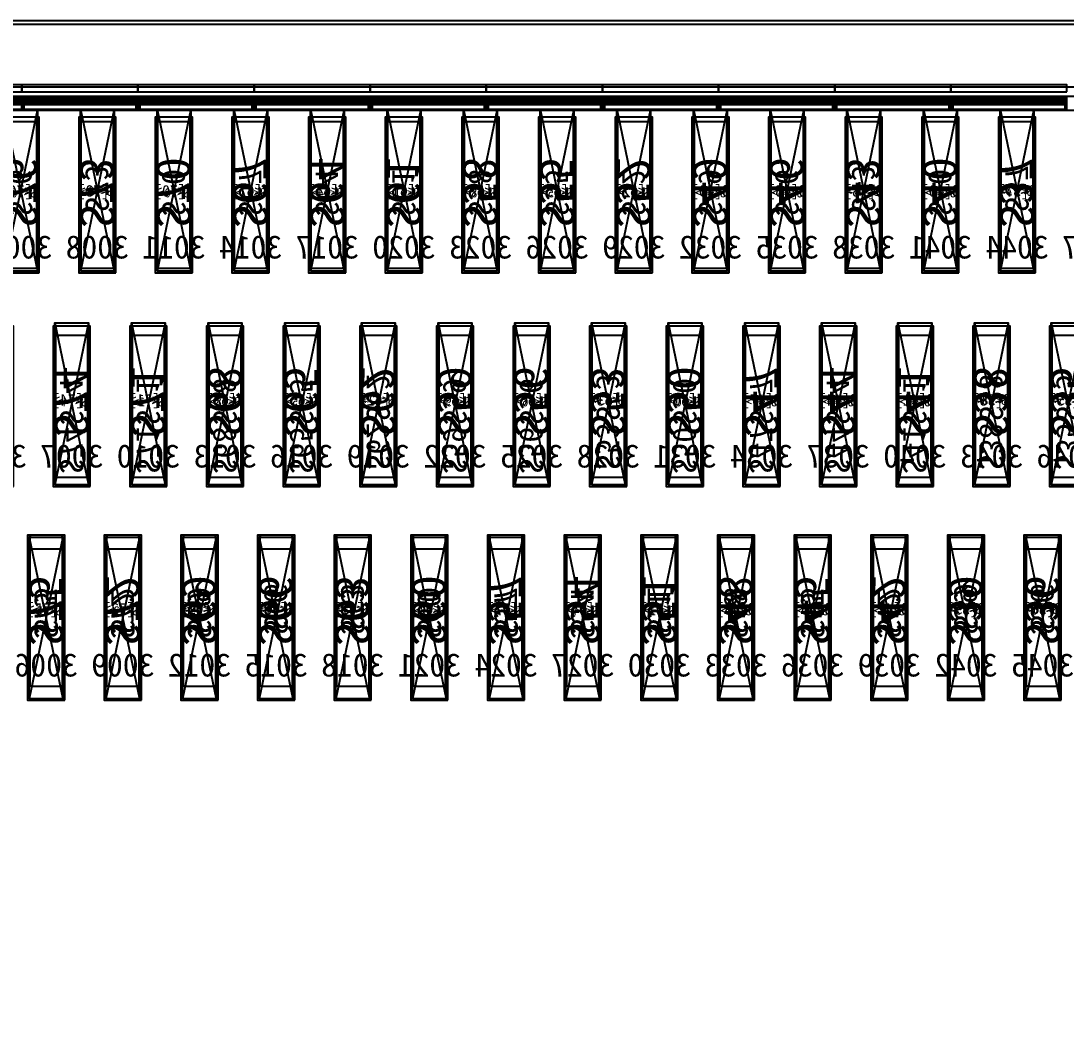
# Model space of a CAD drawing. Header units: millimetres. Extents: x 427 to 2444, y 137 to 817.
# Drawn here: x 1148.3465 to 1148.7965, y 301.2176 to 301.6514 of the extents above; entities that cross this region are included whole.
import ezdxf
from ezdxf.enums import TextEntityAlignment as Align

# ---------------------------------------------------------------- set-up
doc = ezdxf.new("R2010")
doc.units = ezdxf.units.MM
for name, color, linetype in [('L0', 211, 'Continuous'), ('L102', 91, 'Continuous'), ('L114', 213, 'Continuous'), ('L240', 60, 'Continuous'), ('L241', 200, 'Continuous'), ('L242', 51, 'Continuous'), ('L245', 53, 'Continuous'), ('L246', 93, 'Continuous'), ('L247', 13, 'Continuous'), ('L59', 140, 'Continuous'), ('L63', 4, 'Continuous'), ('L98', 150, 'Continuous')]:
    doc.layers.add(name, color=color, linetype=linetype)
doc.styles.add('txt', font='simhei.ttf')

# ---------------------------------------------------------------- blocks, each defined once
blk = doc.blocks.new('HX8394_F_PAD')
at = {"layer": 'L0'}
blk.add_lwpolyline([(-13.86, -0.4025), (-13.86, 0.4025), (13.86, 0.4025), (13.86, -0.4025), (-13.86, -0.4025)], close=True, dxfattribs=at)
at = {"layer": 'L241'}
blk.add_lwpolyline([(-13.9, -0.435), (-13.9, 0.435), (13.9, 0.435), (13.9, -0.435), (-13.9, -0.435)], close=True, dxfattribs=at)
at = {"layer": 'L242'}
for points in [[(-13.135, 0.3285), (-13.1365, 0.33), (-13.1365, 0.392), (-13.135, 0.3935), (-13.122, 0.3935), (-13.1205, 0.392), (-13.1205, 0.33), (-13.122, 0.3285), (-13.135, 0.3285)], [(-13.102, 0.3285), (-13.1035, 0.33), (-13.1035, 0.392), (-13.102, 0.3935), (-13.089, 0.3935), (-13.0875, 0.392), (-13.0875, 0.33), (-13.089, 0.3285), (-13.102, 0.3285)], [(-13.069, 0.3285), (-13.0705, 0.33), (-13.0705, 0.392), (-13.069, 0.3935), (-13.056, 0.3935), (-13.0545, 0.392), (-13.0545, 0.33), (-13.056, 0.3285), (-13.069, 0.3285)], [(-13.036, 0.3285), (-13.0375, 0.33), (-13.0375, 0.392), (-13.036, 0.3935), (-13.023, 0.3935), (-13.0215, 0.392), (-13.0215, 0.33), (-13.023, 0.3285), (-13.036, 0.3285)], [(-13.003, 0.3285), (-13.0045, 0.33), (-13.0045, 0.392), (-13.003, 0.3935), (-12.99, 0.3935), (-12.9885, 0.392), (-12.9885, 0.33), (-12.99, 0.3285), (-13.003, 0.3285)], [(-12.97, 0.3285), (-12.9715, 0.33), (-12.9715, 0.392), (-12.97, 0.3935), (-12.957, 0.3935), (-12.9555, 0.392), (-12.9555, 0.33), (-12.957, 0.3285), (-12.97, 0.3285)], [(-12.937, 0.3285), (-12.9385, 0.33), (-12.9385, 0.392), (-12.937, 0.3935), (-12.924, 0.3935), (-12.9225, 0.392), (-12.9225, 0.33), (-12.924, 0.3285), (-12.937, 0.3285)], [(-12.904, 0.3285), (-12.9055, 0.33), (-12.9055, 0.392), (-12.904, 0.3935), (-12.891, 0.3935), (-12.8895, 0.392), (-12.8895, 0.33), (-12.891, 0.3285), (-12.904, 0.3285)], [(-12.871, 0.3285), (-12.8725, 0.33), (-12.8725, 0.392), (-12.871, 0.3935), (-12.858, 0.3935), (-12.8565, 0.392), (-12.8565, 0.33), (-12.858, 0.3285), (-12.871, 0.3285)], [(-12.838, 0.3285), (-12.8395, 0.33), (-12.8395, 0.392), (-12.838, 0.3935), (-12.825, 0.3935), (-12.8235, 0.392), (-12.8235, 0.33), (-12.825, 0.3285), (-12.838, 0.3285)], [(-12.805, 0.3285), (-12.8065, 0.33), (-12.8065, 0.392), (-12.805, 0.3935), (-12.792, 0.3935), (-12.7905, 0.392), (-12.7905, 0.33), (-12.792, 0.3285), (-12.805, 0.3285)], [(-12.772, 0.3285), (-12.7735, 0.33), (-12.7735, 0.392), (-12.772, 0.3935), (-12.759, 0.3935), (-12.7575, 0.392), (-12.7575, 0.33), (-12.759, 0.3285), (-12.772, 0.3285)], [(-12.739, 0.3285), (-12.7405, 0.33), (-12.7405, 0.392), (-12.739, 0.3935), (-12.726, 0.3935), (-12.7245, 0.392), (-12.7245, 0.33), (-12.726, 0.3285), (-12.739, 0.3285)], [(-12.706, 0.3285), (-12.7075, 0.33), (-12.7075, 0.392), (-12.706, 0.3935), (-12.693, 0.3935), (-12.6915, 0.392), (-12.6915, 0.33), (-12.693, 0.3285), (-12.706, 0.3285)], [(-13.157, 0.2385), (-13.1585, 0.24), (-13.1585, 0.302), (-13.157, 0.3035), (-13.144, 0.3035), (-13.1425, 0.302), (-13.1425, 0.24), (-13.144, 0.2385), (-13.157, 0.2385)], [(-13.124, 0.2385), (-13.1255, 0.24), (-13.1255, 0.302), (-13.124, 0.3035), (-13.111, 0.3035), (-13.1095, 0.302), (-13.1095, 0.24), (-13.111, 0.2385), (-13.124, 0.2385)], [(-13.091, 0.2385), (-13.0925, 0.24), (-13.0925, 0.302), (-13.091, 0.3035), (-13.078, 0.3035), (-13.0765, 0.302), (-13.0765, 0.24), (-13.078, 0.2385), (-13.091, 0.2385)], [(-13.058, 0.2385), (-13.0595, 0.24), (-13.0595, 0.302), (-13.058, 0.3035), (-13.045, 0.3035), (-13.0435, 0.302), (-13.0435, 0.24), (-13.045, 0.2385), (-13.058, 0.2385)], [(-13.025, 0.2385), (-13.0265, 0.24), (-13.0265, 0.302), (-13.025, 0.3035), (-13.012, 0.3035), (-13.0105, 0.302), (-13.0105, 0.24), (-13.012, 0.2385), (-13.025, 0.2385)], [(-12.992, 0.2385), (-12.9935, 0.24), (-12.9935, 0.302), (-12.992, 0.3035), (-12.979, 0.3035), (-12.9775, 0.302), (-12.9775, 0.24), (-12.979, 0.2385), (-12.992, 0.2385)], [(-12.959, 0.2385), (-12.9605, 0.24), (-12.9605, 0.302), (-12.959, 0.3035), (-12.946, 0.3035), (-12.9445, 0.302), (-12.9445, 0.24), (-12.946, 0.2385), (-12.959, 0.2385)], [(-12.926, 0.2385), (-12.9275, 0.24), (-12.9275, 0.302), (-12.926, 0.3035), (-12.913, 0.3035), (-12.9115, 0.302), (-12.9115, 0.24), (-12.913, 0.2385), (-12.926, 0.2385)], [(-12.893, 0.2385), (-12.8945, 0.24), (-12.8945, 0.302), (-12.893, 0.3035), (-12.88, 0.3035), (-12.8785, 0.302), (-12.8785, 0.24), (-12.88, 0.2385), (-12.893, 0.2385)], [(-12.86, 0.2385), (-12.8615, 0.24), (-12.8615, 0.302), (-12.86, 0.3035), (-12.847, 0.3035), (-12.8455, 0.302), (-12.8455, 0.24), (-12.847, 0.2385), (-12.86, 0.2385)], [(-12.827, 0.2385), (-12.8285, 0.24), (-12.8285, 0.302), (-12.827, 0.3035), (-12.814, 0.3035), (-12.8125, 0.302), (-12.8125, 0.24), (-12.814, 0.2385), (-12.827, 0.2385)], [(-12.794, 0.2385), (-12.7955, 0.24), (-12.7955, 0.302), (-12.794, 0.3035), (-12.781, 0.3035), (-12.7795, 0.302), (-12.7795, 0.24), (-12.781, 0.2385), (-12.794, 0.2385)], [(-12.761, 0.2385), (-12.7625, 0.24), (-12.7625, 0.302), (-12.761, 0.3035), (-12.748, 0.3035), (-12.7465, 0.302), (-12.7465, 0.24), (-12.748, 0.2385), (-12.761, 0.2385)], [(-12.728, 0.2385), (-12.7295, 0.24), (-12.7295, 0.302), (-12.728, 0.3035), (-12.715, 0.3035), (-12.7135, 0.302), (-12.7135, 0.24), (-12.715, 0.2385), (-12.728, 0.2385)], [(-13.146, 0.1485), (-13.1475, 0.15), (-13.1475, 0.212), (-13.146, 0.2135), (-13.133, 0.2135), (-13.1315, 0.212), (-13.1315, 0.15), (-13.133, 0.1485), (-13.146, 0.1485)], [(-13.113, 0.1485), (-13.1145, 0.15), (-13.1145, 0.212), (-13.113, 0.2135), (-13.1, 0.2135), (-13.0985, 0.212), (-13.0985, 0.15), (-13.1, 0.1485), (-13.113, 0.1485)], [(-13.08, 0.1485), (-13.0815, 0.15), (-13.0815, 0.212), (-13.08, 0.2135), (-13.067, 0.2135), (-13.0655, 0.212), (-13.0655, 0.15), (-13.067, 0.1485), (-13.08, 0.1485)], [(-13.047, 0.1485), (-13.0485, 0.15), (-13.0485, 0.212), (-13.047, 0.2135), (-13.034, 0.2135), (-13.0325, 0.212), (-13.0325, 0.15), (-13.034, 0.1485), (-13.047, 0.1485)], [(-13.014, 0.1485), (-13.0155, 0.15), (-13.0155, 0.212), (-13.014, 0.2135), (-13.001, 0.2135), (-12.9995, 0.212), (-12.9995, 0.15), (-13.001, 0.1485), (-13.014, 0.1485)], [(-12.981, 0.1485), (-12.9825, 0.15), (-12.9825, 0.212), (-12.981, 0.2135), (-12.968, 0.2135), (-12.9665, 0.212), (-12.9665, 0.15), (-12.968, 0.1485), (-12.981, 0.1485)], [(-12.948, 0.1485), (-12.9495, 0.15), (-12.9495, 0.212), (-12.948, 0.2135), (-12.935, 0.2135), (-12.9335, 0.212), (-12.9335, 0.15), (-12.935, 0.1485), (-12.948, 0.1485)], [(-12.915, 0.1485), (-12.9165, 0.15), (-12.9165, 0.212), (-12.915, 0.2135), (-12.902, 0.2135), (-12.9005, 0.212), (-12.9005, 0.15), (-12.902, 0.1485), (-12.915, 0.1485)], [(-12.882, 0.1485), (-12.8835, 0.15), (-12.8835, 0.212), (-12.882, 0.2135), (-12.869, 0.2135), (-12.8675, 0.212), (-12.8675, 0.15), (-12.869, 0.1485), (-12.882, 0.1485)], [(-12.849, 0.1485), (-12.8505, 0.15), (-12.8505, 0.212), (-12.849, 0.2135), (-12.836, 0.2135), (-12.8345, 0.212), (-12.8345, 0.15), (-12.836, 0.1485), (-12.849, 0.1485)], [(-12.816, 0.1485), (-12.8175, 0.15), (-12.8175, 0.212), (-12.816, 0.2135), (-12.803, 0.2135), (-12.8015, 0.212), (-12.8015, 0.15), (-12.803, 0.1485), (-12.816, 0.1485)], [(-12.783, 0.1485), (-12.7845, 0.15), (-12.7845, 0.212), (-12.783, 0.2135), (-12.77, 0.2135), (-12.7685, 0.212), (-12.7685, 0.15), (-12.77, 0.1485), (-12.783, 0.1485)], [(-12.75, 0.1485), (-12.7515, 0.15), (-12.7515, 0.212), (-12.75, 0.2135), (-12.737, 0.2135), (-12.7355, 0.212), (-12.7355, 0.15), (-12.737, 0.1485), (-12.75, 0.1485)], [(-12.717, 0.1485), (-12.7185, 0.15), (-12.7185, 0.212), (-12.717, 0.2135), (-12.704, 0.2135), (-12.7025, 0.212), (-12.7025, 0.15), (-12.704, 0.1485), (-12.717, 0.1485)]]:
    blk.add_lwpolyline(points, close=True, dxfattribs=at)
at = {"layer": 'L247', "style": 'txt'}
for s, p in [('S37', (-13.1285, 0.362666)), ('S40', (-13.0955, 0.361)), ('S43', (-13.0625, 0.362666)), ('S46', (-13.0295, 0.361)), ('S49', (-12.9965, 0.361)), ('S52', (-12.9635, 0.361)), ('S55', (-12.9305, 0.361)), ('S58', (-12.8975, 0.361)), ('S61', (-12.8645, 0.361)), ('S64', (-12.8315, 0.361)), ('S67', (-12.7985, 0.361)), ('S70', (-12.7655, 0.361)), ('S73', (-12.7325, 0.362666)), ('S76', (-12.6995, 0.361)), ('S35', (-13.1505, 0.272666)), ('S38', (-13.1175, 0.272666)), ('S41', (-13.0845, 0.271)), ('S44', (-13.0515, 0.271)), ('S47', (-13.0185, 0.271)), ('S50', (-12.9855, 0.271)), ('S53', (-12.9525, 0.272666)), ('S56', (-12.9195, 0.271)), ('S59', (-12.8865, 0.271)), ('S62', (-12.8535, 0.272666)), ('S65', (-12.8205, 0.271)), ('S68', (-12.7875, 0.271)), ('S71', (-12.7545, 0.271)), ('S74', (-12.7215, 0.271)), ('S36', (-13.1395, 0.182666)), ('S39', (-13.1065, 0.182666)), ('S42', (-13.0735, 0.181)), ('S45', (-13.0405, 0.181)), ('S48', (-13.0075, 0.181)), ('S51', (-12.9745, 0.181)), ('S54', (-12.9415, 0.181)), ('S57', (-12.9085, 0.181)), ('S60', (-12.8755, 0.181)), ('S63', (-12.8425, 0.182666)), ('S66', (-12.8095, 0.182666)), ('S69', (-12.7765, 0.181)), ('S72', (-12.7435, 0.181)), ('S75', (-12.7105, 0.181))]:
    blk.add_text(s, height=0.01, rotation=90, dxfattribs=at).set_placement(p, align=Align.MIDDLE_CENTER)
blk = doc.blocks.new('NTBUMP_65X16')
at = {"layer": 'L242'}
blk.add_lwpolyline([(-0.008, -0.0325), (-0.008, 0.0325), (0.008, 0.0325), (0.008, -0.0325), (-0.008, -0.0325)], close=True, dxfattribs=at)
blk = doc.blocks.new('ILI9881C_AA_NTBUMP_PM_875UM')
at = {"layer": 'L241'}
blk.add_lwpolyline([(-13.92, -0.4375), (-13.92, 0.4375), (13.92, 0.4375), (13.92, -0.4375), (-13.92, -0.4375)], close=True, dxfattribs=at)
at = {"rotation": 180}
for p in [(-13.1285, 0.365), (-13.0955, 0.365), (-13.0625, 0.365), (-13.0295, 0.365), (-12.9965, 0.365), (-12.9635, 0.365), (-12.9305, 0.365), (-12.8975, 0.365), (-12.8645, 0.365), (-12.8315, 0.365), (-12.7985, 0.365), (-12.7655, 0.365), (-12.7325, 0.365), (-12.6995, 0.365), (-13.1505, 0.275), (-13.1175, 0.275), (-13.0845, 0.275), (-13.0515, 0.275), (-13.0185, 0.275), (-12.9855, 0.275), (-12.9525, 0.275), (-12.9195, 0.275), (-12.8865, 0.275), (-12.8535, 0.275), (-12.8205, 0.275), (-12.7875, 0.275), (-12.7545, 0.275), (-12.7215, 0.275), (-13.1395, 0.185), (-13.1065, 0.185), (-13.0735, 0.185), (-13.0405, 0.185), (-13.0075, 0.185), (-12.9745, 0.185), (-12.9415, 0.185), (-12.9085, 0.185), (-12.8755, 0.185), (-12.8425, 0.185), (-12.8095, 0.185), (-12.7765, 0.185), (-12.7435, 0.185), (-12.7105, 0.185)]:
    blk.add_blockref('NTBUMP_65X16', p, dxfattribs=at)
at = {"layer": 'L246', "style": 'txt'}
for s, p in [('S37', (-13.1285, 0.365)), ('S40', (-13.0955, 0.365)), ('S43', (-13.0625, 0.365)), ('S46', (-13.0295, 0.365)), ('S49', (-12.9965, 0.365)), ('S52', (-12.9635, 0.365)), ('S55', (-12.9305, 0.365)), ('S58', (-12.8975, 0.365)), ('S61', (-12.8645, 0.365)), ('S64', (-12.8315, 0.365)), ('S67', (-12.7985, 0.365)), ('S70', (-12.7655, 0.365)), ('S73', (-12.7325, 0.365)), ('S76', (-12.6995, 0.365)), ('S35', (-13.1505, 0.275)), ('S38', (-13.1175, 0.275)), ('S41', (-13.0845, 0.275)), ('S44', (-13.0515, 0.275)), ('S47', (-13.0185, 0.275)), ('S50', (-12.9855, 0.275)), ('S53', (-12.9525, 0.275)), ('S56', (-12.9195, 0.275)), ('S59', (-12.8865, 0.275)), ('S62', (-12.8535, 0.275)), ('S65', (-12.8205, 0.275)), ('S68', (-12.7875, 0.275)), ('S71', (-12.7545, 0.275)), ('S74', (-12.7215, 0.275)), ('S36', (-13.1395, 0.185)), ('S39', (-13.1065, 0.185)), ('S42', (-13.0735, 0.185)), ('S45', (-13.0405, 0.185)), ('S48', (-13.0075, 0.185)), ('S51', (-12.9745, 0.185)), ('S54', (-12.9415, 0.185)), ('S57', (-12.9085, 0.185)), ('S60', (-12.8755, 0.185)), ('S63', (-12.8425, 0.185)), ('S66', (-12.8095, 0.185)), ('S69', (-12.7765, 0.185)), ('S72', (-12.7435, 0.185)), ('S75', (-12.7105, 0.185))]:
    blk.add_text(s, height=0.015, rotation=90, dxfattribs=at).set_placement(p, align=Align.MIDDLE_CENTER)
for s, p in [('3047', (-13.1615, 0.341666)), ('3044', (-13.1285, 0.341666)), ('3041', (-13.0955, 0.341666)), ('3038', (-13.0625, 0.341666)), ('3035', (-13.0295, 0.341666)), ('3032', (-12.9965, 0.341666)), ('3029', (-12.9635, 0.341666)), ('3026', (-12.9305, 0.341666)), ('3023', (-12.8975, 0.341666)), ('3020', (-12.8645, 0.341666)), ('3017', (-12.8315, 0.341666)), ('3014', (-12.7985, 0.341666)), ('3011', (-12.7655, 0.341666)), ('3008', (-12.7325, 0.341666)), ('3005', (-12.6995, 0.341666)), ('3046', (-13.1505, 0.251666)), ('3043', (-13.1175, 0.251666)), ('3040', (-13.0845, 0.251666)), ('3037', (-13.0515, 0.251666)), ('3034', (-13.0185, 0.251666)), ('3031', (-12.9855, 0.251666)), ('3028', (-12.9525, 0.251666)), ('3025', (-12.9195, 0.251666)), ('3022', (-12.8865, 0.251666)), ('3019', (-12.8535, 0.251666)), ('3016', (-12.8205, 0.251666)), ('3013', (-12.7875, 0.251666)), ('3010', (-12.7545, 0.251666)), ('3007', (-12.7215, 0.251666)), ('3004', (-12.6885, 0.251666)), ('3045', (-13.1395, 0.161666)), ('3042', (-13.1065, 0.161666)), ('3039', (-13.0735, 0.161666)), ('3036', (-13.0405, 0.161666)), ('3033', (-13.0075, 0.161666)), ('3030', (-12.9745, 0.161666)), ('3027', (-12.9415, 0.161666)), ('3024', (-12.9085, 0.161666)), ('3021', (-12.8755, 0.161666)), ('3018', (-12.8425, 0.161666)), ('3015', (-12.8095, 0.161666)), ('3012', (-12.7765, 0.161666)), ('3009', (-12.7435, 0.161666)), ('3006', (-12.7105, 0.161666))]:
    blk.add_text(s, height=0.01, dxfattribs=at).set_placement(p, align=Align.MIDDLE_CENTER)
blk = doc.blocks.new('OUT_3BUMP')
at = {"layer": 'L242'}
for points in [[(0, 0.206), (0, 0.271), (0.016, 0.271), (0.016, 0.206), (0, 0.206)], [(0.011, 0.116), (0.011, 0.181), (0.027, 0.181), (0.027, 0.116), (0.011, 0.116)], [(0.022, 0.026), (0.022, 0.091), (0.038, 0.091), (0.038, 0.026), (0.022, 0.026)]]:
    blk.add_lwpolyline(points, close=True, dxfattribs=at)
blk = doc.blocks.new('JD9365Z_PAD_20170829_Y880')
at = {"layer": 'L241'}
blk.add_lwpolyline([(-13.95, -0.41), (-13.95, 0.41), (13.95, 0.41), (13.95, -0.41), (-13.95, -0.41)], close=True, dxfattribs=at)
at = {"row_count": 1, "column_count": 372, "row_spacing": 0.245, "column_spacing": 0.033}
blk.add_blockref('OUT_3BUMP', (-13.6645, 0.13), dxfattribs=at)
at = {"layer": 'L240', "style": 'txt'}
for s, p in [('S[37]', (-13.1285, 0.369333)), ('S[40]', (-13.0955, 0.369333)), ('S[43]', (-13.0625, 0.369333)), ('S[46]', (-13.0295, 0.369333)), ('S[49]', (-12.9965, 0.369333)), ('S[52]', (-12.9635, 0.369333)), ('S[55]', (-12.9305, 0.369333)), ('S[58]', (-12.8975, 0.369333)), ('S[61]', (-12.8645, 0.369333)), ('S[64]', (-12.8315, 0.369333)), ('S[67]', (-12.7985, 0.369333)), ('S[70]', (-12.7655, 0.369333)), ('S[73]', (-12.7325, 0.369333)), ('S[76]', (-12.6995, 0.369333)), ('S[35]', (-13.1505, 0.279333)), ('S[38]', (-13.1175, 0.279333)), ('S[41]', (-13.0845, 0.279333)), ('S[44]', (-13.0515, 0.279333)), ('S[47]', (-13.0185, 0.279333)), ('S[50]', (-12.9855, 0.279333)), ('S[53]', (-12.9525, 0.279333)), ('S[56]', (-12.9195, 0.279333)), ('S[59]', (-12.8865, 0.279333)), ('S[62]', (-12.8535, 0.279333)), ('S[65]', (-12.8205, 0.279333)), ('S[68]', (-12.7875, 0.279333)), ('S[71]', (-12.7545, 0.279333)), ('S[74]', (-12.7215, 0.279333)), ('S[36]', (-13.1395, 0.189333)), ('S[39]', (-13.1065, 0.189333)), ('S[42]', (-13.0735, 0.189333)), ('S[45]', (-13.0405, 0.189333)), ('S[48]', (-13.0075, 0.189333)), ('S[51]', (-12.9745, 0.189333)), ('S[54]', (-12.9415, 0.189333)), ('S[57]', (-12.9085, 0.189333)), ('S[60]', (-12.8755, 0.189333)), ('S[63]', (-12.8425, 0.189333)), ('S[66]', (-12.8095, 0.189333)), ('S[69]', (-12.7765, 0.189333)), ('S[72]', (-12.7435, 0.189333)), ('S[75]', (-12.7105, 0.189333))]:
    blk.add_text(s, height=0.005, dxfattribs=at).set_placement(p, align=Align.MIDDLE_CENTER)
blk = doc.blocks.new('NV3052C3P_BUMP_ORI_20190911')
at = {"layer": 'L241'}
blk.add_lwpolyline([(-13.8, -0.398), (-13.8, 0.398), (13.8, 0.398), (13.8, -0.398), (-13.8, -0.398)], close=True, dxfattribs=at)
at = {"layer": 'L242'}
for points in [[(-13.1365, 0.32), (-13.1365, 0.385), (-13.1205, 0.385), (-13.1205, 0.32), (-13.1365, 0.32)], [(-13.1035, 0.32), (-13.1035, 0.385), (-13.0875, 0.385), (-13.0875, 0.32), (-13.1035, 0.32)], [(-13.0705, 0.32), (-13.0705, 0.385), (-13.0545, 0.385), (-13.0545, 0.32), (-13.0705, 0.32)], [(-13.0375, 0.32), (-13.0375, 0.385), (-13.0215, 0.385), (-13.0215, 0.32), (-13.0375, 0.32)], [(-13.0045, 0.32), (-13.0045, 0.385), (-12.9885, 0.385), (-12.9885, 0.32), (-13.0045, 0.32)], [(-12.9715, 0.32), (-12.9715, 0.385), (-12.9555, 0.385), (-12.9555, 0.32), (-12.9715, 0.32)], [(-12.9385, 0.32), (-12.9385, 0.385), (-12.9225, 0.385), (-12.9225, 0.32), (-12.9385, 0.32)], [(-12.9055, 0.32), (-12.9055, 0.385), (-12.8895, 0.385), (-12.8895, 0.32), (-12.9055, 0.32)], [(-12.8725, 0.32), (-12.8725, 0.385), (-12.8565, 0.385), (-12.8565, 0.32), (-12.8725, 0.32)], [(-12.8395, 0.32), (-12.8395, 0.385), (-12.8235, 0.385), (-12.8235, 0.32), (-12.8395, 0.32)], [(-12.8065, 0.32), (-12.8065, 0.385), (-12.7905, 0.385), (-12.7905, 0.32), (-12.8065, 0.32)], [(-12.7735, 0.32), (-12.7735, 0.385), (-12.7575, 0.385), (-12.7575, 0.32), (-12.7735, 0.32)], [(-12.7405, 0.32), (-12.7405, 0.385), (-12.7245, 0.385), (-12.7245, 0.32), (-12.7405, 0.32)], [(-12.7075, 0.32), (-12.7075, 0.385), (-12.6915, 0.385), (-12.6915, 0.32), (-12.7075, 0.32)], [(-13.1585, 0.23), (-13.1585, 0.295), (-13.1425, 0.295), (-13.1425, 0.23), (-13.1585, 0.23)], [(-13.1255, 0.23), (-13.1255, 0.295), (-13.1095, 0.295), (-13.1095, 0.23), (-13.1255, 0.23)], [(-13.0925, 0.23), (-13.0925, 0.295), (-13.0765, 0.295), (-13.0765, 0.23), (-13.0925, 0.23)], [(-13.0595, 0.23), (-13.0595, 0.295), (-13.0435, 0.295), (-13.0435, 0.23), (-13.0595, 0.23)], [(-13.0265, 0.23), (-13.0265, 0.295), (-13.0105, 0.295), (-13.0105, 0.23), (-13.0265, 0.23)], [(-12.9935, 0.23), (-12.9935, 0.295), (-12.9775, 0.295), (-12.9775, 0.23), (-12.9935, 0.23)], [(-12.9605, 0.23), (-12.9605, 0.295), (-12.9445, 0.295), (-12.9445, 0.23), (-12.9605, 0.23)], [(-12.9275, 0.23), (-12.9275, 0.295), (-12.9115, 0.295), (-12.9115, 0.23), (-12.9275, 0.23)], [(-12.8945, 0.23), (-12.8945, 0.295), (-12.8785, 0.295), (-12.8785, 0.23), (-12.8945, 0.23)], [(-12.8615, 0.23), (-12.8615, 0.295), (-12.8455, 0.295), (-12.8455, 0.23), (-12.8615, 0.23)], [(-12.8285, 0.23), (-12.8285, 0.295), (-12.8125, 0.295), (-12.8125, 0.23), (-12.8285, 0.23)], [(-12.7955, 0.23), (-12.7955, 0.295), (-12.7795, 0.295), (-12.7795, 0.23), (-12.7955, 0.23)], [(-12.7625, 0.23), (-12.7625, 0.295), (-12.7465, 0.295), (-12.7465, 0.23), (-12.7625, 0.23)], [(-12.7295, 0.23), (-12.7295, 0.295), (-12.7135, 0.295), (-12.7135, 0.23), (-12.7295, 0.23)], [(-13.1475, 0.14), (-13.1475, 0.205), (-13.1315, 0.205), (-13.1315, 0.14), (-13.1475, 0.14)], [(-13.1145, 0.14), (-13.1145, 0.205), (-13.0985, 0.205), (-13.0985, 0.14), (-13.1145, 0.14)], [(-13.0815, 0.14), (-13.0815, 0.205), (-13.0655, 0.205), (-13.0655, 0.14), (-13.0815, 0.14)], [(-13.0485, 0.14), (-13.0485, 0.205), (-13.0325, 0.205), (-13.0325, 0.14), (-13.0485, 0.14)], [(-13.0155, 0.14), (-13.0155, 0.205), (-12.9995, 0.205), (-12.9995, 0.14), (-13.0155, 0.14)], [(-12.9825, 0.14), (-12.9825, 0.205), (-12.9665, 0.205), (-12.9665, 0.14), (-12.9825, 0.14)], [(-12.9495, 0.14), (-12.9495, 0.205), (-12.9335, 0.205), (-12.9335, 0.14), (-12.9495, 0.14)], [(-12.9165, 0.14), (-12.9165, 0.205), (-12.9005, 0.205), (-12.9005, 0.14), (-12.9165, 0.14)], [(-12.8835, 0.14), (-12.8835, 0.205), (-12.8675, 0.205), (-12.8675, 0.14), (-12.8835, 0.14)], [(-12.8505, 0.14), (-12.8505, 0.205), (-12.8345, 0.205), (-12.8345, 0.14), (-12.8505, 0.14)], [(-12.8175, 0.14), (-12.8175, 0.205), (-12.8015, 0.205), (-12.8015, 0.14), (-12.8175, 0.14)], [(-12.7845, 0.14), (-12.7845, 0.205), (-12.7685, 0.205), (-12.7685, 0.14), (-12.7845, 0.14)], [(-12.7515, 0.14), (-12.7515, 0.205), (-12.7355, 0.205), (-12.7355, 0.14), (-12.7515, 0.14)], [(-12.7185, 0.14), (-12.7185, 0.205), (-12.7025, 0.205), (-12.7025, 0.14), (-12.7185, 0.14)]]:
    blk.add_lwpolyline(points, close=True, dxfattribs=at)
at = {"layer": 'L245', "style": 'txt'}
for s, p in [('S<37>', (-13.128527, 0.353333)), ('S<40>', (-13.095527, 0.353333)), ('S<43>', (-13.062527, 0.353333)), ('S<46>', (-13.029527, 0.353333)), ('S<49>', (-12.996527, 0.353333)), ('S<52>', (-12.963527, 0.353333)), ('S<55>', (-12.930527, 0.353333)), ('S<58>', (-12.897527, 0.353333)), ('S<61>', (-12.864527, 0.353333)), ('S<64>', (-12.831527, 0.353333)), ('S<67>', (-12.798527, 0.353333)), ('S<70>', (-12.765527, 0.353333)), ('S<73>', (-12.732527, 0.353333)), ('S<76>', (-12.699527, 0.353333)), ('S<35>', (-13.150527, 0.263333)), ('S<38>', (-13.117527, 0.263333)), ('S<41>', (-13.084527, 0.263333)), ('S<44>', (-13.051527, 0.263333)), ('S<47>', (-13.018527, 0.263333)), ('S<50>', (-12.985527, 0.263333)), ('S<53>', (-12.952527, 0.263333)), ('S<56>', (-12.919527, 0.263333)), ('S<59>', (-12.886527, 0.263333)), ('S<62>', (-12.853527, 0.263333)), ('S<65>', (-12.820527, 0.263333)), ('S<68>', (-12.787527, 0.263333)), ('S<71>', (-12.754527, 0.263333)), ('S<74>', (-12.721527, 0.263333)), ('S<36>', (-13.139527, 0.173333)), ('S<39>', (-13.106527, 0.173333)), ('S<42>', (-13.073527, 0.173333)), ('S<45>', (-13.040527, 0.173333)), ('S<48>', (-13.007527, 0.173333)), ('S<51>', (-12.974527, 0.173333)), ('S<54>', (-12.941527, 0.173333)), ('S<57>', (-12.908527, 0.173333)), ('S<60>', (-12.875527, 0.173333)), ('S<63>', (-12.842527, 0.173333)), ('S<66>', (-12.809527, 0.173333)), ('S<69>', (-12.776527, 0.173333)), ('S<72>', (-12.743527, 0.173333)), ('S<75>', (-12.710527, 0.173333))]:
    blk.add_text(s, height=0.005, dxfattribs=at).set_placement(p, align=Align.MIDDLE_CENTER)
blk = doc.blocks.new('BUMP_14_65')
at = {"layer": 'L242'}
blk.add_lwpolyline([(-0.007, -0.022), (-0.007, 0.043), (0.007, 0.043), (0.007, -0.022), (-0.007, -0.022)], close=True, dxfattribs=at)
blk = doc.blocks.new('FL11283_A_OTHER')
at = {"layer": 'L102'}
blk.add_lwpolyline([(-13.86, 0), (-13.86, 0.41), (0, 0.41), (0, 0), (-13.86, 0)], close=True, dxfattribs=at)
at = {"layer": 'L241'}
blk.add_lwpolyline([(-13.86, -0.41), (-13.86, 0.41), (13.86, 0.41), (13.86, 0.404), (-13.854, 0.404), (-13.854, -0.404), (13.854, -0.404), (13.854, 0.404), (13.86, 0.404), (13.86, -0.41), (-13.86, -0.41)], close=True, dxfattribs=at)
at = {"layer": 'L59'}
blk.add_lwpolyline([(-13.86, -0.41), (-13.86, 0.41), (13.86, 0.41), (13.86, -0.41), (-13.86, -0.41)], close=True, dxfattribs=at)
for p in [(-13.1285, 0.358), (-13.0955, 0.358), (-13.0625, 0.358), (-13.0295, 0.358), (-12.9965, 0.358), (-12.9635, 0.358), (-12.9305, 0.358), (-12.8975, 0.358), (-12.8645, 0.358), (-12.8315, 0.358), (-12.7985, 0.358), (-12.7655, 0.358), (-12.7325, 0.358), (-12.6995, 0.358), (-13.1505, 0.268), (-13.1175, 0.268), (-13.0845, 0.268), (-13.0515, 0.268), (-13.0185, 0.268), (-12.9855, 0.268), (-12.9525, 0.268), (-12.9195, 0.268), (-12.8865, 0.268), (-12.8535, 0.268), (-12.8205, 0.268), (-12.7875, 0.268), (-12.7545, 0.268), (-12.7215, 0.268), (-13.1395, 0.178), (-13.1065, 0.178), (-13.0735, 0.178), (-13.0405, 0.178), (-13.0075, 0.178), (-12.9745, 0.178), (-12.9415, 0.178), (-12.9085, 0.178), (-12.8755, 0.178), (-12.8425, 0.178), (-12.8095, 0.178), (-12.7765, 0.178), (-12.7435, 0.178), (-12.7105, 0.178)]:
    blk.add_blockref('BUMP_14_65', p)
at = {"layer": 'L102', "style": 'txt'}
for s, p in [('S37', (-13.1285, 0.370166)), ('S43', (-13.0625, 0.370166)), ('S46', (-13.0295, 0.3685)), ('S52', (-12.9635, 0.3685)), ('S58', (-12.8975, 0.3685)), ('S61', (-12.8645, 0.3685)), ('S64', (-12.8315, 0.3685)), ('S73', (-12.7325, 0.370166)), ('S76', (-12.6995, 0.3685)), ('S40', (-13.0955, 0.3685)), ('S49', (-12.9965, 0.3685)), ('S55', (-12.9305, 0.3685)), ('S67', (-12.7985, 0.3685)), ('S70', (-12.7655, 0.3685)), ('S35', (-13.1505, 0.259166)), ('S38', (-13.1175, 0.259166)), ('S41', (-13.0845, 0.2575)), ('S44', (-13.0515, 0.2575)), ('S47', (-13.0185, 0.2575)), ('S50', (-12.9855, 0.2575)), ('S53', (-12.9525, 0.259166)), ('S56', (-12.9195, 0.2575)), ('S59', (-12.8865, 0.2575)), ('S62', (-12.8535, 0.259166)), ('S65', (-12.8205, 0.2575)), ('S68', (-12.7875, 0.2575)), ('S71', (-12.7545, 0.2575)), ('S74', (-12.7215, 0.2575)), ('S36', (-13.1395, 0.188166)), ('S39', (-13.1065, 0.188166)), ('S42', (-13.0735, 0.1865)), ('S45', (-13.0405, 0.1865)), ('S48', (-13.0075, 0.1865)), ('S51', (-12.9745, 0.1865)), ('S54', (-12.9415, 0.1865)), ('S57', (-12.9085, 0.1865)), ('S60', (-12.8755, 0.1865)), ('S63', (-12.8425, 0.188166)), ('S66', (-12.8095, 0.188166)), ('S69', (-12.7765, 0.1865)), ('S72', (-12.7435, 0.1865)), ('S75', (-12.7105, 0.1865))]:
    blk.add_text(s, height=0.01, rotation=90, dxfattribs=at).set_placement(p, align=Align.MIDDLE_CENTER)
blk = doc.blocks.new('GC9702_LCDPAD_BUMP')
at = {"layer": 'L242'}
blk.add_lwpolyline([(-0.008, -0.0325), (-0.008, 0.0325), (0.008, 0.0325), (0.008, -0.0325), (-0.008, -0.0325)], close=True, dxfattribs=at)
blk = doc.blocks.new('GC9702_BUMP_NOCOMPENSATION')
at = {"layer": 'L114', "const_width": 0.004}
for points in [[(-13.15, 0.378), (-13.1, 0.378)], [(-13.15, 0.378), (-13.1, 0.378)], [(-13.15, 0.378), (-13.1, 0.378)], [(-13.15, 0.378), (-13.1, 0.378)], [(-13.1, 0.378), (-13.05, 0.378)], [(-13.1, 0.378), (-13.05, 0.378)], [(-13.1, 0.378), (-13.05, 0.378)], [(-13.1, 0.378), (-13.05, 0.378)], [(-13.05, 0.378), (-13, 0.378)], [(-13.05, 0.378), (-13, 0.378)], [(-13.05, 0.378), (-13, 0.378)], [(-13.05, 0.378), (-13, 0.378)], [(-13, 0.378), (-12.95, 0.378)], [(-13, 0.378), (-12.95, 0.378)], [(-13, 0.378), (-12.95, 0.378)], [(-13, 0.378), (-12.95, 0.378)], [(-12.95, 0.378), (-12.9, 0.378)], [(-12.95, 0.378), (-12.9, 0.378)], [(-12.95, 0.378), (-12.9, 0.378)], [(-12.95, 0.378), (-12.9, 0.378)], [(-12.9, 0.378), (-12.85, 0.378)], [(-12.9, 0.378), (-12.85, 0.378)], [(-12.9, 0.378), (-12.85, 0.378)], [(-12.9, 0.378), (-12.85, 0.378)], [(-12.85, 0.378), (-12.8, 0.378)], [(-12.85, 0.378), (-12.8, 0.378)], [(-12.85, 0.378), (-12.8, 0.378)], [(-12.85, 0.378), (-12.8, 0.378)], [(-12.8, 0.378), (-12.75, 0.378)], [(-12.8, 0.378), (-12.75, 0.378)], [(-12.8, 0.378), (-12.75, 0.378)], [(-12.8, 0.378), (-12.75, 0.378)], [(-12.75, 0.378), (-12.7, 0.378)], [(-12.75, 0.378), (-12.7, 0.378)], [(-12.75, 0.378), (-12.7, 0.378)], [(-12.75, 0.378), (-12.7, 0.378)], [(-12.7, 0.378), (-12.65, 0.378)], [(-12.7, 0.378), (-12.65, 0.378)], [(-12.7, 0.378), (-12.65, 0.378)], [(-12.7, 0.378), (-12.65, 0.378)]]:
    blk.add_lwpolyline(points, dxfattribs=at)
at = {"layer": 'L114'}
for points in [[(-13.15, 0.374), (-13.15, 0.38), (-13.1, 0.38), (-13.1, 0.374), (-13.15, 0.374)], [(-13.15, 0.374), (-13.15, 0.38), (-13.1, 0.38), (-13.1, 0.374), (-13.15, 0.374)], [(-13.14926, 0.37443), (-13.14926, 0.379), (-13.10082, 0.379), (-13.10082, 0.37443), (-13.14926, 0.37443)], [(-13.14926, 0.37443), (-13.14926, 0.379), (-13.10082, 0.379), (-13.10082, 0.37443), (-13.14926, 0.37443)], [(-13.1, 0.374), (-13.1, 0.38), (-13.05, 0.38), (-13.05, 0.374), (-13.1, 0.374)], [(-13.1, 0.374), (-13.1, 0.38), (-13.05, 0.38), (-13.05, 0.374), (-13.1, 0.374)], [(-13.09926, 0.37443), (-13.09926, 0.379), (-13.05082, 0.379), (-13.05082, 0.37443), (-13.09926, 0.37443)], [(-13.09926, 0.37443), (-13.09926, 0.379), (-13.05082, 0.379), (-13.05082, 0.37443), (-13.09926, 0.37443)], [(-13.05, 0.374), (-13.05, 0.38), (-13, 0.38), (-13, 0.374), (-13.05, 0.374)], [(-13.05, 0.374), (-13.05, 0.38), (-13, 0.38), (-13, 0.374), (-13.05, 0.374)], [(-13.04926, 0.37443), (-13.04926, 0.379), (-13.00082, 0.379), (-13.00082, 0.37443), (-13.04926, 0.37443)], [(-13.04926, 0.37443), (-13.04926, 0.379), (-13.00082, 0.379), (-13.00082, 0.37443), (-13.04926, 0.37443)], [(-13, 0.374), (-13, 0.38), (-12.95, 0.38), (-12.95, 0.374), (-13, 0.374)], [(-13, 0.374), (-13, 0.38), (-12.95, 0.38), (-12.95, 0.374), (-13, 0.374)], [(-12.99926, 0.37443), (-12.99926, 0.379), (-12.95082, 0.379), (-12.95082, 0.37443), (-12.99926, 0.37443)], [(-12.99926, 0.37443), (-12.99926, 0.379), (-12.95082, 0.379), (-12.95082, 0.37443), (-12.99926, 0.37443)], [(-12.95, 0.374), (-12.95, 0.38), (-12.9, 0.38), (-12.9, 0.374), (-12.95, 0.374)], [(-12.95, 0.374), (-12.95, 0.38), (-12.9, 0.38), (-12.9, 0.374), (-12.95, 0.374)], [(-12.94926, 0.37443), (-12.94926, 0.379), (-12.90082, 0.379), (-12.90082, 0.37443), (-12.94926, 0.37443)], [(-12.94926, 0.37443), (-12.94926, 0.379), (-12.90082, 0.379), (-12.90082, 0.37443), (-12.94926, 0.37443)], [(-12.9, 0.374), (-12.9, 0.38), (-12.85, 0.38), (-12.85, 0.374), (-12.9, 0.374)], [(-12.9, 0.374), (-12.9, 0.38), (-12.85, 0.38), (-12.85, 0.374), (-12.9, 0.374)], [(-12.89926, 0.37443), (-12.89926, 0.379), (-12.85082, 0.379), (-12.85082, 0.37443), (-12.89926, 0.37443)], [(-12.89926, 0.37443), (-12.89926, 0.379), (-12.85082, 0.379), (-12.85082, 0.37443), (-12.89926, 0.37443)], [(-12.85, 0.374), (-12.85, 0.38), (-12.8, 0.38), (-12.8, 0.374), (-12.85, 0.374)], [(-12.85, 0.374), (-12.85, 0.38), (-12.8, 0.38), (-12.8, 0.374), (-12.85, 0.374)], [(-12.84926, 0.37443), (-12.84926, 0.379), (-12.80082, 0.379), (-12.80082, 0.37443), (-12.84926, 0.37443)], [(-12.84926, 0.37443), (-12.84926, 0.379), (-12.80082, 0.379), (-12.80082, 0.37443), (-12.84926, 0.37443)], [(-12.8, 0.374), (-12.8, 0.38), (-12.75, 0.38), (-12.75, 0.374), (-12.8, 0.374)], [(-12.8, 0.374), (-12.8, 0.38), (-12.75, 0.38), (-12.75, 0.374), (-12.8, 0.374)], [(-12.79926, 0.37443), (-12.79926, 0.379), (-12.75082, 0.379), (-12.75082, 0.37443), (-12.79926, 0.37443)], [(-12.79926, 0.37443), (-12.79926, 0.379), (-12.75082, 0.379), (-12.75082, 0.37443), (-12.79926, 0.37443)], [(-12.75, 0.374), (-12.75, 0.38), (-12.7, 0.38), (-12.7, 0.374), (-12.75, 0.374)], [(-12.75, 0.374), (-12.75, 0.38), (-12.7, 0.38), (-12.7, 0.374), (-12.75, 0.374)], [(-12.74926, 0.37443), (-12.74926, 0.379), (-12.70082, 0.379), (-12.70082, 0.37443), (-12.74926, 0.37443)], [(-12.74926, 0.37443), (-12.74926, 0.379), (-12.70082, 0.379), (-12.70082, 0.37443), (-12.74926, 0.37443)], [(-12.7, 0.374), (-12.7, 0.38), (-12.65, 0.38), (-12.65, 0.374), (-12.7, 0.374)], [(-12.7, 0.374), (-12.7, 0.38), (-12.65, 0.38), (-12.65, 0.374), (-12.7, 0.374)]]:
    blk.add_lwpolyline(points, close=True, dxfattribs=at)
at = {"layer": 'L241'}
for points in [[(-13.15, 0.382), (-13.15, 0.385), (-13.1, 0.385), (-13.1, 0.382), (-13.15, 0.382)], [(-13.15, 0.382), (-13.15, 0.385), (-13.1, 0.385), (-13.1, 0.382), (-13.15, 0.382)], [(-13.1, 0.382), (-13.1, 0.385), (-13.05, 0.385), (-13.05, 0.382), (-13.1, 0.382)], [(-13.1, 0.382), (-13.1, 0.385), (-13.05, 0.385), (-13.05, 0.382), (-13.1, 0.382)], [(-13.05, 0.382), (-13.05, 0.385), (-13, 0.385), (-13, 0.382), (-13.05, 0.382)], [(-13.05, 0.382), (-13.05, 0.385), (-13, 0.385), (-13, 0.382), (-13.05, 0.382)], [(-13, 0.382), (-13, 0.385), (-12.95, 0.385), (-12.95, 0.382), (-13, 0.382)], [(-13, 0.382), (-13, 0.385), (-12.95, 0.385), (-12.95, 0.382), (-13, 0.382)], [(-12.95, 0.382), (-12.95, 0.385), (-12.9, 0.385), (-12.9, 0.382), (-12.95, 0.382)], [(-12.95, 0.382), (-12.95, 0.385), (-12.9, 0.385), (-12.9, 0.382), (-12.95, 0.382)], [(-12.9, 0.382), (-12.9, 0.385), (-12.85, 0.385), (-12.85, 0.382), (-12.9, 0.382)], [(-12.9, 0.382), (-12.9, 0.385), (-12.85, 0.385), (-12.85, 0.382), (-12.9, 0.382)], [(-12.85, 0.382), (-12.85, 0.385), (-12.8, 0.385), (-12.8, 0.382), (-12.85, 0.382)], [(-12.85, 0.382), (-12.85, 0.385), (-12.8, 0.385), (-12.8, 0.382), (-12.85, 0.382)], [(-12.8, 0.382), (-12.8, 0.385), (-12.75, 0.385), (-12.75, 0.382), (-12.8, 0.382)], [(-12.8, 0.382), (-12.8, 0.385), (-12.75, 0.385), (-12.75, 0.382), (-12.8, 0.382)], [(-12.75, 0.382), (-12.75, 0.385), (-12.7, 0.385), (-12.7, 0.382), (-12.75, 0.382)], [(-12.75, 0.382), (-12.75, 0.385), (-12.7, 0.385), (-12.7, 0.382), (-12.75, 0.382)], [(-12.7, 0.382), (-12.7, 0.385), (-12.65, 0.385), (-12.65, 0.382), (-12.7, 0.382)], [(-12.7, 0.382), (-12.7, 0.385), (-12.65, 0.385), (-12.65, 0.382), (-12.7, 0.382)]]:
    blk.add_lwpolyline(points, close=True, dxfattribs=at)
at = {"row_count": 1, "column_count": 413, "row_spacing": 0.065, "column_spacing": 0.033}
for p in [(-13.6235, 0.3365), (-13.6125, 0.2445), (-13.6015, 0.1525)]:
    blk.add_blockref('GC9702_LCDPAD_BUMP', p, dxfattribs=at)
at = {"layer": 'L98', "style": 'txt'}
for s, p in [('S<37>', (-13.1285, 0.33917)), ('S<40>', (-13.0955, 0.3385)), ('S<43>', (-13.0625, 0.33917)), ('S<46>', (-13.0295, 0.3385)), ('S<49>', (-12.9965, 0.3385)), ('S<52>', (-12.9635, 0.3385)), ('S<55>', (-12.9305, 0.3385)), ('S<58>', (-12.8975, 0.3385)), ('S<61>', (-12.8645, 0.3385)), ('S<64>', (-12.8315, 0.3385)), ('S<67>', (-12.7985, 0.3385)), ('S<70>', (-12.7655, 0.3385)), ('S<73>', (-12.7325, 0.33917)), ('S<76>', (-12.6995, 0.3385)), ('S<35>', (-13.1505, 0.24917)), ('S<38>', (-13.1175, 0.24917)), ('S<41>', (-13.0845, 0.2485)), ('S<44>', (-13.0515, 0.2485)), ('S<47>', (-13.0185, 0.2485)), ('S<50>', (-12.9855, 0.2485)), ('S<53>', (-12.9525, 0.24917)), ('S<56>', (-12.9195, 0.2485)), ('S<59>', (-12.8865, 0.2485)), ('S<62>', (-12.8535, 0.24917)), ('S<65>', (-12.8205, 0.2485)), ('S<68>', (-12.7875, 0.2485)), ('S<71>', (-12.7545, 0.2485)), ('S<74>', (-12.7215, 0.2485)), ('S<36>', (-13.1395, 0.15917)), ('S<39>', (-13.1065, 0.15917)), ('S<42>', (-13.0735, 0.1585)), ('S<45>', (-13.0405, 0.1585)), ('S<48>', (-13.0075, 0.1585)), ('S<51>', (-12.9745, 0.1585)), ('S<54>', (-12.9415, 0.1585)), ('S<57>', (-12.9085, 0.1585)), ('S<60>', (-12.8755, 0.1585)), ('S<63>', (-12.8425, 0.15917)), ('S<66>', (-12.8095, 0.15917)), ('S<69>', (-12.7765, 0.15917)), ('S<72>', (-12.7435, 0.1585)), ('S<75>', (-12.7105, 0.1585))]:
    blk.add_text(s, height=0.004, dxfattribs=at).set_placement(p, align=Align.MIDDLE_CENTER)
blk = doc.blocks.new('IC_GDS_ALL')
for name, p in [('ILI9881C_AA_NTBUMP_PM_875UM', (0, 0)), ('HX8394_F_PAD', (0, 0.004)), ('GC9702_BUMP_NOCOMPENSATION', (0, 0.0265)), ('NV3052C3P_BUMP_ORI_20190911', (0, 0.0125)), ('JD9365Z_PAD_20170829_Y880', (0, -0.0035)), ('FL11283_A_OTHER', (0, -0.0035))]:
    blk.add_blockref(name, p)
blk = doc.blocks.new('OUTPUT_PAD_SD')
at = {"color": 5, "linetype": 'Continuous'}
blk.add_lwpolyline([(0.00225, 0.078), (0.01675, 0.00825), (0.01675, 0.078), (0.00225, 0.00825)], dxfattribs=at)
at = {"layer": 'L63', "color": 5}
blk.add_lwpolyline([(0.00225, 0.00825), (0.00225, 0.078), (0.01675, 0.078), (0.01675, 0.00825), (0.00225, 0.00825)], close=True, dxfattribs=at)
blk = doc.blocks.new('OUTPUT_PAD_GATE')
at = {"color": 5, "linetype": 'Continuous'}
blk.add_lwpolyline([(0.00175, 0.07125), (0.01625, 0.0015), (0.01625, 0.07125), (0.00175, 0.0015)], dxfattribs=at)
at = {"layer": 'L63', "color": 5}
blk.add_lwpolyline([(0.00175, 0.0015), (0.00175, 0.07125), (0.01625, 0.07125), (0.01625, 0.0015), (0.00175, 0.0015)], close=True, dxfattribs=at)
blk = doc.blocks.new('IC_PAD_ALL')
at = {"row_count": 1, "row_spacing": 0.0685, "column_spacing": 0.066}
for name, p, column_count in [('OUTPUT_PAD_GATE', (0.004, 0.68425), 414), ('OUTPUT_PAD_SD', (0.0365, 0.6775), 414), ('OUTPUT_PAD_GATE', (0.026, 0.59225), 414), ('OUTPUT_PAD_SD', (0.0585, 0.5855), 413), ('OUTPUT_PAD_GATE', (-0.018, 0.5), 414), ('OUTPUT_PAD_SD', (0.0145, 0.49325), 414)]:
    blk.add_blockref(name, p, dxfattribs=dict(at, column_count=column_count))
blk = doc.blocks.new('IC_ALL')
at = {"yscale": -1, "rotation": 180}
blk.add_blockref('IC_GDS_ALL', (14, 0.4375), dxfattribs=at)
blk.add_blockref('IC_PAD_ALL', (0.3525, 0.083))
blk = doc.blocks.new('IC_FPC_OLB_ALL')
blk.add_blockref('IC_ALL', (1.188, 1.0245))

msp = doc.modelspace()

# ---------------------------------------------------------------- block references
msp.add_blockref('IC_FPC_OLB_ALL', (1120.45883, 299.75037))

doc.saveas('drawing.dxf')
